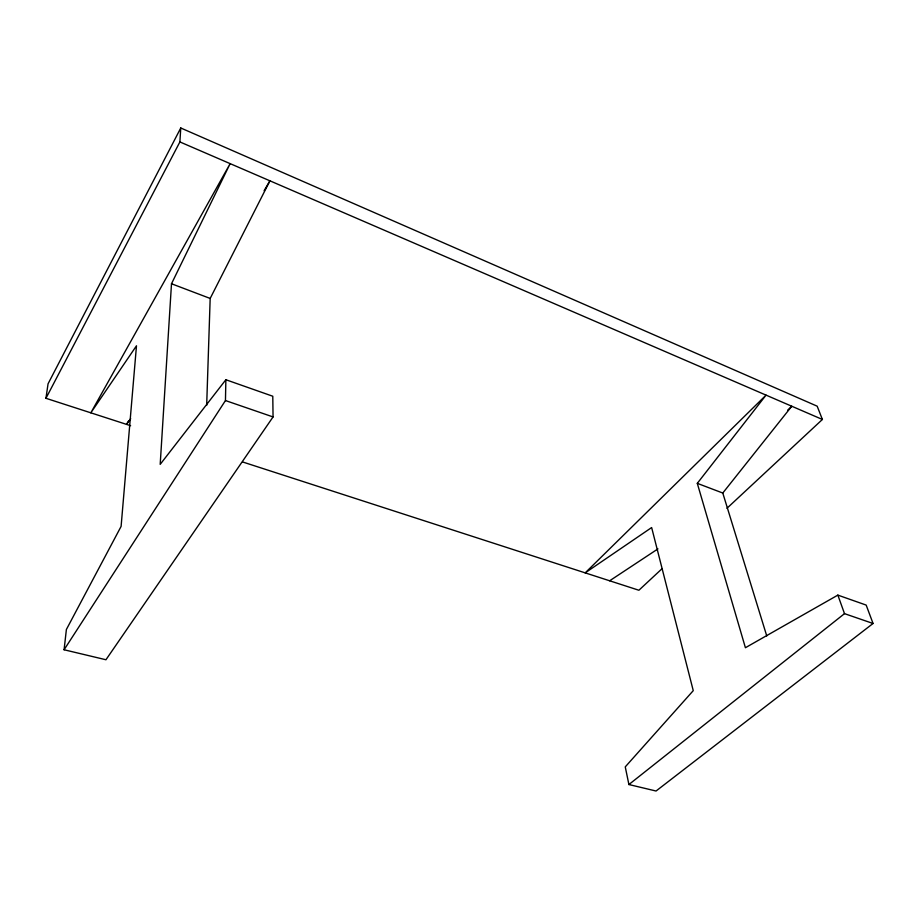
<?xml version="1.0" encoding="UTF-8"?>
<svg xmlns="http://www.w3.org/2000/svg" width="919" height="919" viewBox="0 0 919 919"><rect width="100%" height="100%" fill="white"/><g stroke="black" fill="none" stroke-linecap="round" stroke-linejoin="round"><path stroke-width="1.38" d="M64.089 649.767L225.454 400.546L225.867 379.731L272.782 396.238L273.058 416.939L105.949 659.75L64.089 649.767L66.386 629.492L121.101 526.403L136.483 345.785L90.832 412.826L230.141 163.639L171.497 283.753L160.193 464.359L225.867 379.731M206.672 405.428L210.175 298.445L269.922 180.825L264.098 190.715M130.624 425.704L45.95 398.295L179.894 141.928L180.767 127.982L817.175 406.187L822.39 419.466L726.963 508.276M45.95 398.295L48.052 383.82L180.767 127.982M128.717 420.672L126.535 424.383L130.705 418.65M697.291 483.348L766.044 395.136L585.185 572.87L651.64 527.552L693.259 690.651L625.253 766.883L628.906 784.539L656.051 791.018L873.05 623.484L866.169 605.081L837.852 595.11L745.412 647.723L697.291 483.348L722.782 493.032L766.756 635.948M722.782 493.032L791.764 406.244L787.629 410.207M661.956 568.781L638.889 590.251L242.559 461.947M628.906 784.539L844.504 613.651L873.05 623.484M609.653 580.785L657.958 548.884M225.454 400.546L273.058 416.939M171.497 283.753L210.175 298.445M179.894 141.928L822.39 419.466M837.852 595.11L844.504 613.651"/></g></svg>
